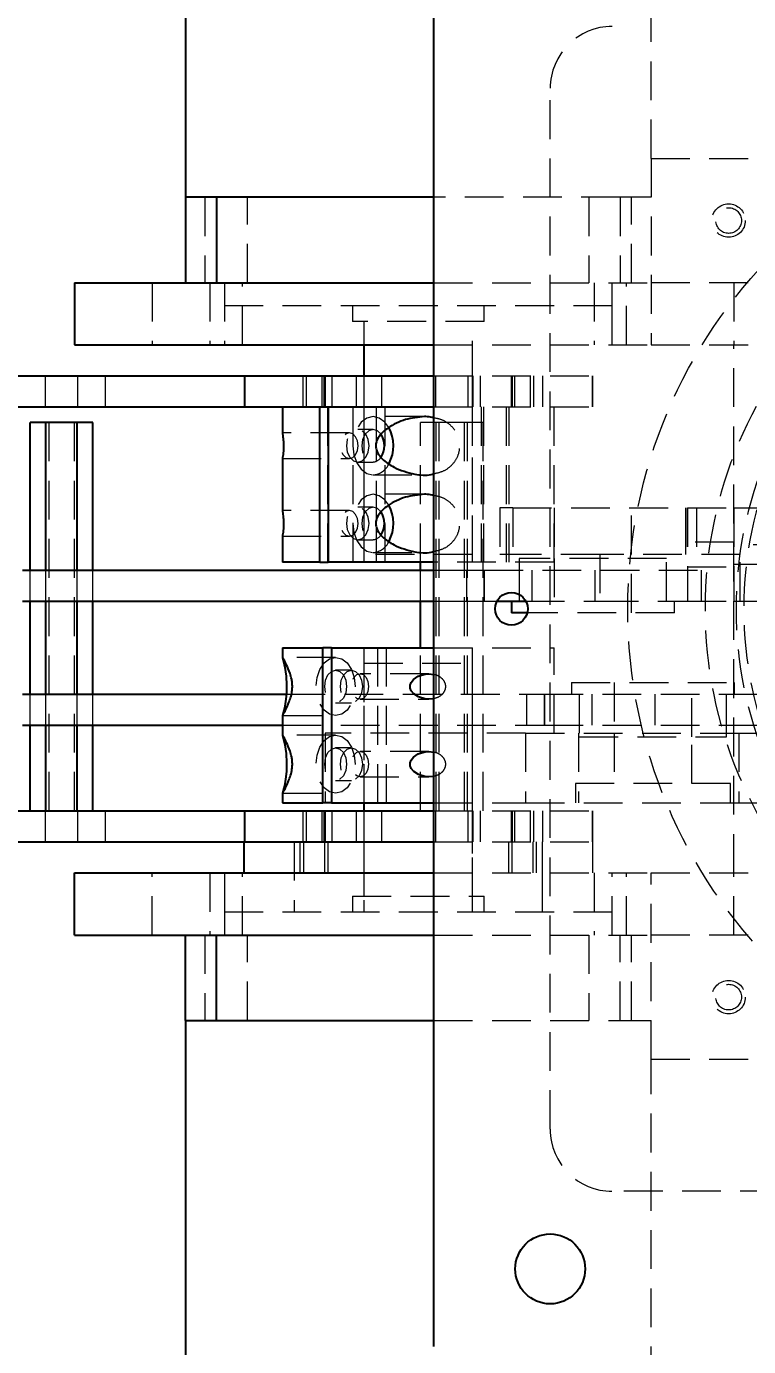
# Model space of a CAD drawing. Header units: millimetres. Extents: x -449 to 2916, y -1257 to 1632.
# Drawn here: x 1639.5 to 1732.6, y 1295.1 to 1465.1 of the extents above; entities that cross this region are included whole.
import ezdxf

# ---------------------------------------------------------------- set-up
doc = ezdxf.new("R2010")
doc.units = ezdxf.units.MM
doc.header["$PDSIZE"] = -1
doc.linetypes.add('HIDDEN', pattern=[0.075, 0.05, -0.025])
doc.layers.add('细线层', color=252, linetype='Continuous', lineweight=13)
doc.styles.add('wf', font='')
doc.styles.get('wf').set_extended_font_data('Microsoft YaHei')
doc.dimstyles.new('wf8', dxfattribs={"dimscale": 8, "dimtxt": 4, "dimasz": 3.2, "dimexe": 2, "dimexo": 1, "dimgap": 0.8, "dimtad": 1, "dimdec": 1, "dimdsep": 46, "dimtxsty": 'wf', "dimcen": 0, "dimclrd": 6, "dimclre": 6, "dimadec": 0, "dimazin": 0, "dimtm": 1e-09, "dimtfac": 0.7, "dimtdec": 1, "dimtmove": 0, "dimatfit": 3, "dimfxl": 0, "dimtolj": 1, "dimlwd": 13, "dimlwe": 13, "dimarcsym": 0})

# ---------------------------------------------------------------- blocks, each defined once
blk = doc.blocks.new('*D341')
at = {"color": 6, "lineweight": 13}
for p, q in [((1692.03, 1287.06), (1692.03, 1196.62)), ((1872.03, 1287.06), (1872.03, 1196.62)), ((1717.63, 1212.62), (1846.43, 1212.62))]:
    blk.add_line(p, q, dxfattribs=at)
at = {"color": 6}
for points in [[(1717.63, 1216.89), (1717.63, 1208.35), (1692.03, 1212.62)], [(1846.43, 1208.35), (1846.43, 1216.89), (1872.03, 1212.62)]]:
    blk.add_solid(points, dxfattribs=at)
at = {"layer": 'Defpoints', "color": 0}
for p in [(1692.03, 1295.06), (1872.03, 1295.06), (1872.03, 1212.62)]:
    blk.add_point(p, dxfattribs=at)
at = {"color": 0, "insert": (1782.03, 1235.64), "char_height": 32, "attachment_point": 5, "style": 'wf'}
blk.add_mtext('\\A1;180', dxfattribs=at)

msp = doc.modelspace()

# ---------------------------------------------------------------- linework, layer by layer
for p, q in [((1660.029, 1499.061), (1660.029, 1443.061)), ((1692.029, 1295.061), (1692.029, 1485.061)), ((1660.029, 1443.061), (1660.029, 1432.061)), ((1664.029, 1443.061), (1660.029, 1443.061)), ((1664.029, 1443.061), (1664.029, 1432.061)), ((1690.029, 1443.061), (1664.029, 1443.061)), ((1692.029, 1443.061), (1690.029, 1443.061)), ((1645.709, 1432.061), (1645.709, 1424.061)), ((1645.709, 1432.061), (1692.029, 1432.061)), ((1645.709, 1424.061), (1692.029, 1424.061)), ((1683.029, 1424.061), (1683.029, 1420.061)), ((1565.407, 1420.061), (1667.614, 1420.061)), ((1667.614, 1420.061), (1667.614, 1416.061)), ((1667.614, 1420.061), (1692.029, 1420.061)), ((1546.618, 1416.061), (1667.614, 1416.061)), ((1667.614, 1416.061), (1692.029, 1416.061)), ((1672.529, 1416.061), (1672.529, 1412.681)), ((1677.329, 1396.061), (1677.329, 1416.061)), ((1678.406, 1416.061), (1678.406, 1396.061)), ((1640.002, 1395.061), (1640.002, 1414.061)), ((1642.023, 1414.061), (1640.002, 1414.061)), ((1642.023, 1395.061), (1642.023, 1414.061)), ((1646.064, 1414.061), (1642.023, 1414.061)), ((1646.064, 1395.061), (1646.064, 1414.061)), ((1648.085, 1414.061), (1646.064, 1414.061)), ((1648.085, 1395.061), (1648.085, 1414.061)), ((1672.529, 1409.425), (1672.529, 1402.681)), ((1672.529, 1399.425), (1672.529, 1396.061)), ((1677.329, 1396.061), (1672.529, 1396.061)), ((1677.329, 1396.061), (1678.406, 1396.061)), ((1692.029, 1396.061), (1678.406, 1396.061)), ((1690.294, 1395.061), (1690.294, 1396.061)), ((1639.024, 1395.061), (1692.029, 1395.061)), ((1639.024, 1391.061), (1692.029, 1391.061)), ((1640.002, 1379.061), (1640.002, 1391.061)), ((1642.023, 1379.061), (1642.023, 1391.061)), ((1646.064, 1379.061), (1646.064, 1391.061)), ((1648.085, 1379.061), (1648.085, 1391.061)), ((1690.294, 1385.061), (1690.294, 1391.061)), ((1700.182, 1391.061), (1703.875, 1391.061)), ((1702.029, 1391.061), (1702.029, 1389.561)), ((1704.068, 1389.561), (1702.029, 1389.561)), ((1672.529, 1385.061), (1672.529, 1383.742)), ((1672.529, 1385.061), (1677.724, 1385.061)), ((1677.724, 1365.061), (1677.724, 1385.061)), ((1678.835, 1385.061), (1677.724, 1385.061)), ((1678.835, 1385.061), (1678.835, 1365.061)), ((1678.835, 1385.061), (1692.029, 1385.061)), ((1691.398, 1381.711), (1692.029, 1381.62)), ((1639.024, 1379.061), (1673.016, 1379.061)), ((1672.529, 1376.32), (1672.529, 1373.742)), ((1639.024, 1375.061), (1672.529, 1375.061)), ((1640.002, 1364.061), (1640.002, 1375.061)), ((1642.023, 1364.061), (1642.023, 1375.061)), ((1646.064, 1364.061), (1646.064, 1375.061)), ((1648.085, 1364.061), (1648.085, 1375.061)), ((1691.398, 1371.711), (1692.029, 1371.62)), ((1672.529, 1366.32), (1672.529, 1365.061)), ((1458.468, 1364.061), (1667.614, 1364.061)), ((1667.614, 1364.061), (1667.614, 1360.061)), ((1667.614, 1364.061), (1692.029, 1364.061)), ((1672.529, 1365.061), (1677.724, 1365.061)), ((1678.835, 1365.061), (1677.724, 1365.061)), ((1678.835, 1365.061), (1692.029, 1365.061)), ((1683.029, 1365.061), (1683.029, 1364.061)), ((1458.468, 1360.061), (1667.614, 1360.061)), ((1667.529, 1360.061), (1667.529, 1356.061)), ((1667.614, 1360.061), (1692.029, 1360.061)), ((1645.709, 1348.061), (1645.709, 1356.061)), ((1645.709, 1356.061), (1692.029, 1356.061)), ((1645.709, 1348.061), (1692.029, 1348.061)), ((1660.029, 1337.061), (1660.029, 1348.061)), ((1664.029, 1337.061), (1664.029, 1348.061)), ((1660.029, 1337.061), (1660.029, 1281.061)), ((1660.029, 1337.061), (1664.029, 1337.061)), ((1664.029, 1337.061), (1690.029, 1337.061)), ((1690.029, 1337.061), (1692.029, 1337.061))]:
    msp.add_line(p, q)
at = {"flags": 128}
for points in [[(1672.554, 1383.742), (1672.537, 1383.754), (1672.657, 1383.298), (1672.827, 1382.528), (1672.988, 1381.412), (1673.054, 1380.24), (1673.023, 1379.123), (1672.915, 1378.12), (1672.766, 1377.288), (1672.62, 1376.678), (1672.529, 1376.321), (1672.532, 1376.311), (1672.532, 1376.311)], [(1692.029, 1378.486), (1691.987, 1378.47), (1691.003, 1378.436), (1690.043, 1378.712), (1689.44, 1379.11), (1689.124, 1379.496), (1688.986, 1379.858), (1688.983, 1380.248), (1689.098, 1380.579), (1689.406, 1380.98), (1690.028, 1381.403), (1691.021, 1381.688), (1691.398, 1381.711), (1691.398, 1381.711)], [(1672.554, 1373.742), (1672.537, 1373.754), (1672.657, 1373.298), (1672.827, 1372.528), (1672.988, 1371.412), (1673.054, 1370.24), (1673.023, 1369.123), (1672.915, 1368.12), (1672.766, 1367.288), (1672.62, 1366.678), (1672.529, 1366.321), (1672.532, 1366.311), (1672.532, 1366.311)], [(1692.029, 1368.486), (1691.987, 1368.47), (1691.003, 1368.436), (1690.043, 1368.712), (1689.44, 1369.11), (1689.124, 1369.496), (1688.986, 1369.858), (1688.983, 1370.248), (1689.098, 1370.579), (1689.406, 1370.98), (1690.028, 1371.403), (1691.021, 1371.688), (1691.398, 1371.711), (1691.398, 1371.711)]]:
    msp.add_lwpolyline(points, dxfattribs=at)
for centre, radius in [((1702.029, 1390.061), 2.1), ((1707.029, 1305.061), 4.5)]:
    msp.add_circle(centre, radius)
for centre, radius, start, end in [((1681.893, 1411.06), 4.932, 332.16377, 28.60515), ((1682.905, 1411.061), 2.759, 327.52156, 32.46777), ((1682.905, 1401.061), 2.759, 327.52159, 32.46775), ((1681.893, 1401.06), 4.932, 332.16377, 28.60515)]:
    msp.add_arc(centre, radius, start, end)
for points, knots in [([(1690.833, 1414.811), (1690.009, 1414.729), (1688.341, 1414.563), (1686.5, 1413.676), (1685.318, 1412.732), (1684.764, 1412.02), (1684.534, 1411.295), (1684.56, 1410.695), (1684.821, 1410.02), (1685.547, 1409.126), (1687.129, 1408.07), (1689.306, 1407.388), (1691.137, 1407.183), (1691.92, 1407.429), (1692.029, 1407.463)], [0, 0, 0, 0, 0.1448212, 0.2929718, 0.3542281, 0.4159487, 0.4510601, 0.486365, 0.5190574, 0.5777065, 0.6893054, 0.854487, 0.9798579, 1, 1, 1, 1]), ([(1692.029, 1414.63), (1691.755, 1414.704), (1691.363, 1414.811), (1690.956, 1414.811), (1690.833, 1414.811)], [0, 0, 0, 0, 0.6993794, 1, 1, 1, 1]), ([(1672.533, 1412.681), (1672.531, 1412.684), (1672.523, 1412.704), (1672.557, 1412.474), (1672.608, 1412.088), (1672.647, 1411.67), (1672.667, 1411.268), (1672.667, 1410.883), (1672.649, 1410.486), (1672.611, 1410.059), (1672.556, 1409.642), (1672.528, 1409.447), (1672.53, 1409.428), (1672.53, 1409.425)], [0, 0, 0, 0, 0.0263945, 0.1947538, 0.3164731, 0.4005221, 0.4658507, 0.5315238, 0.590507, 0.675739, 0.80252, 0.9765938, 1, 1, 1, 1]), ([(1690.833, 1404.811), (1690.009, 1404.729), (1688.341, 1404.563), (1686.5, 1403.676), (1685.318, 1402.732), (1684.764, 1402.02), (1684.534, 1401.295), (1684.56, 1400.695), (1684.821, 1400.02), (1685.547, 1399.126), (1687.129, 1398.07), (1689.306, 1397.388), (1691.137, 1397.183), (1691.92, 1397.429), (1692.029, 1397.463)], [0, 0, 0, 0, 0.1448212, 0.2929718, 0.3542281, 0.4159486, 0.4510601, 0.486365, 0.5190573, 0.5777065, 0.6893054, 0.854487, 0.9798578, 1, 1, 1, 1]), ([(1692.029, 1404.63), (1691.755, 1404.704), (1691.363, 1404.811), (1690.956, 1404.811), (1690.833, 1404.811)], [0, 0, 0, 0, 0.6993794, 1, 1, 1, 1]), ([(1672.533, 1402.681), (1672.531, 1402.684), (1672.523, 1402.704), (1672.557, 1402.474), (1672.608, 1402.088), (1672.647, 1401.671), (1672.667, 1401.268), (1672.667, 1400.883), (1672.649, 1400.486), (1672.611, 1400.059), (1672.556, 1399.642), (1672.528, 1399.447), (1672.53, 1399.428), (1672.53, 1399.425)], [0, 0, 0, 0, 0.0263945, 0.1947538, 0.3164732, 0.4005221, 0.4658508, 0.531524, 0.5905071, 0.675739, 0.80252, 0.9765938, 1, 1, 1, 1]), ([(1672.532, 1376.311), (1672.582, 1376.393), (1672.682, 1376.559), (1673.132, 1377.446), (1673.508, 1378.39), (1673.713, 1379.102), (1673.804, 1379.827), (1673.793, 1380.427), (1673.692, 1381.102), (1673.425, 1381.999), (1672.958, 1383.024), (1672.586, 1383.761), (1672.569, 1383.74), (1672.564, 1383.733)], [0, 0, 0, 0, 0.1561896, 0.3159703, 0.3820354, 0.4486007, 0.4864685, 0.5245447, 0.5598033, 0.6230567, 0.7434163, 0.9215645, 1, 1, 1, 1]), ([(1672.532, 1366.311), (1672.582, 1366.393), (1672.682, 1366.559), (1673.132, 1367.446), (1673.508, 1368.39), (1673.713, 1369.102), (1673.804, 1369.827), (1673.793, 1370.427), (1673.692, 1371.102), (1673.425, 1371.999), (1672.958, 1373.024), (1672.586, 1373.761), (1672.569, 1373.74), (1672.564, 1373.733)], [0, 0, 0, 0, 0.1561896, 0.3159703, 0.3820354, 0.4486008, 0.4864685, 0.5245448, 0.5598034, 0.6230568, 0.7434163, 0.9215645, 1, 1, 1, 1])]:
    msp.add_open_spline(points, degree=3, knots=knots)
at = {"layer": '细线层', "color": 252, "linetype": 'HIDDEN', "lineweight": 0, "ltscale": 100}
for p, q in [((1720.029, 1448.061), (1720.029, 1490.061)), ((1707.029, 1323.061), (1707.029, 1457.061)), ((1720.029, 1448.061), (1830.029, 1448.061)), ((1720.029, 1448.061), (1720.029, 1424.061)), ((1662.53, 1443.061), (1662.53, 1432.061)), ((1668.03, 1432.061), (1668.03, 1443.061)), ((1716.029, 1443.061), (1692.029, 1443.061)), ((1712.028, 1443.061), (1712.028, 1432.061)), ((1716.029, 1443.061), (1716.029, 1432.061)), ((1720.029, 1443.061), (1716.029, 1443.061)), ((1717.528, 1432.061), (1717.528, 1443.061)), ((1655.709, 1432.061), (1655.709, 1424.061)), ((1663.179, 1432.061), (1663.179, 1424.061)), ((1665.029, 1432.061), (1665.029, 1429.061)), ((1665.029, 1432.061), (1665.029, 1424.061)), ((1667.379, 1424.061), (1667.379, 1432.061)), ((1692.029, 1432.061), (1720.029, 1432.061)), ((1712.679, 1432.061), (1712.679, 1424.061)), ((1715.029, 1429.061), (1715.029, 1432.061)), ((1715.029, 1424.061), (1715.029, 1432.061)), ((1716.879, 1424.061), (1716.879, 1432.061)), ((1830.029, 1432.061), (1720.029, 1432.061)), ((1730.709, 1432.061), (1730.709, 1424.061)), ((1715.029, 1429.061), (1665.029, 1429.061)), ((1681.529, 1429.061), (1681.529, 1427.061)), ((1698.529, 1427.061), (1698.529, 1429.061)), ((1698.529, 1427.061), (1681.529, 1427.061)), ((1683.029, 1427.061), (1683.029, 1424.061)), ((1697.029, 1397.061), (1697.029, 1427.061)), ((1692.029, 1424.061), (1720.029, 1424.061)), ((1720.029, 1424.061), (1830.029, 1424.061)), ((1730.709, 1356.061), (1730.709, 1424.061)), ((1641.944, 1420.061), (1641.944, 1416.061)), ((1646.144, 1416.061), (1646.144, 1420.061)), ((1649.704, 1416.061), (1649.704, 1420.061)), ((1675.128, 1420.061), (1675.128, 1416.061)), ((1675.563, 1420.061), (1675.563, 1416.061)), ((1677.628, 1416.061), (1677.628, 1420.061)), ((1677.87, 1420.061), (1677.87, 1416.061)), ((1678.063, 1416.061), (1678.063, 1420.061)), ((1678.918, 1416.061), (1678.918, 1420.061)), ((1682.07, 1416.061), (1682.07, 1420.061)), ((1683.029, 1420.061), (1683.029, 1397.061)), ((1683.029, 1420.061), (1683.029, 1416.061)), ((1685.311, 1416.061), (1685.311, 1420.061)), ((1692.029, 1420.061), (1712.529, 1420.061)), ((1692.235, 1420.061), (1692.235, 1416.061)), ((1696.435, 1416.061), (1696.435, 1420.061)), ((1697.029, 1416.061), (1697.029, 1420.061)), ((1697.049, 1420.061), (1697.049, 1416.061)), ((1697.987, 1420.061), (1697.987, 1416.061)), ((1701.995, 1420.061), (1701.995, 1416.061)), ((1702.187, 1416.061), (1702.187, 1420.061)), ((1702.429, 1420.061), (1702.429, 1416.061)), ((1704.495, 1416.061), (1704.495, 1420.061)), ((1704.929, 1416.061), (1704.929, 1420.061)), ((1706.046, 1420.061), (1706.046, 1416.061)), ((1712.427, 1420.061), (1712.427, 1416.061)), ((1712.529, 1416.061), (1712.529, 1420.061)), ((1678.32, 1416.061), (1678.32, 1396.061)), ((1681.62, 1396.061), (1681.62, 1416.061)), ((1683.029, 1416.061), (1683.029, 1396.061)), ((1690.833, 1414.811), (1684.196, 1414.811)), ((1684.649, 1411.557), (1684.649, 1416.061)), ((1685.727, 1416.061), (1685.727, 1396.061)), ((1692.029, 1416.061), (1712.529, 1416.061)), ((1697.029, 1396.061), (1697.029, 1416.061)), ((1698.117, 1416.061), (1698.117, 1396.061)), ((1698.437, 1416.061), (1698.437, 1396.061)), ((1701.417, 1396.061), (1701.417, 1416.061)), ((1701.737, 1396.061), (1701.737, 1416.061)), ((1707.529, 1396.061), (1707.529, 1416.061)), ((1642.394, 1414.061), (1642.394, 1364.061)), ((1645.694, 1364.061), (1645.694, 1414.061)), ((1681.143, 1412.711), (1672.538, 1412.711)), ((1684.196, 1413.161), (1682.221, 1413.161)), ((1690.294, 1396.061), (1690.294, 1414.061)), ((1692.315, 1414.061), (1690.294, 1414.061)), ((1692.315, 1364.061), (1692.315, 1414.061)), ((1696.356, 1414.061), (1692.315, 1414.061)), ((1692.685, 1414.061), (1692.685, 1364.061)), ((1695.985, 1364.061), (1695.985, 1414.061)), ((1696.356, 1364.061), (1696.356, 1414.061)), ((1698.377, 1414.061), (1696.356, 1414.061)), ((1698.377, 1364.061), (1698.377, 1414.061)), ((1672.53, 1409.411), (1681.143, 1409.411)), ((1684.649, 1401.557), (1684.649, 1410.54)), ((1682.221, 1408.961), (1684.196, 1408.961)), ((1684.196, 1407.311), (1690.804, 1407.311)), ((1690.833, 1404.811), (1684.196, 1404.811)), ((1681.143, 1402.711), (1672.538, 1402.711)), ((1684.196, 1403.161), (1682.221, 1403.161)), ((1702.214, 1403.061), (1700.529, 1403.061)), ((1700.529, 1403.061), (1700.529, 1397.061)), ((1702.214, 1403.061), (1702.214, 1397.061)), ((1702.214, 1403.061), (1724.709, 1403.061)), ((1707.529, 1403.061), (1707.529, 1397.061)), ((1717.529, 1397.061), (1717.529, 1403.061)), ((1724.465, 1403.061), (1724.465, 1397.061)), ((1724.494, 1403.061), (1724.494, 1397.061)), ((1724.529, 1397.061), (1724.529, 1403.061)), ((1724.709, 1403.061), (1730.709, 1403.061)), ((1724.709, 1403.061), (1724.709, 1391.061)), ((1725.869, 1403.061), (1725.869, 1397.061)), ((1730.709, 1403.061), (1730.709, 1391.061)), ((1730.709, 1403.061), (1740.709, 1403.061)), ((1672.53, 1399.411), (1681.143, 1399.411)), ((1684.649, 1396.061), (1684.649, 1400.54)), ((1682.221, 1398.961), (1684.196, 1398.961)), ((1730.709, 1398.661), (1724.709, 1398.661)), ((1738.209, 1398.311), (1730.709, 1398.311)), ((1697.029, 1397.061), (1683.029, 1397.061)), ((1684.196, 1397.311), (1690.804, 1397.311)), ((1707.529, 1396.061), (1692.029, 1396.061)), ((1702.214, 1397.061), (1700.529, 1397.061)), ((1713.421, 1397.061), (1702.214, 1397.061)), ((1722.029, 1396.561), (1703.029, 1396.561)), ((1703.029, 1396.561), (1703.029, 1391.061)), ((1707.529, 1396.561), (1707.529, 1389.561)), ((1713.421, 1397.061), (1713.421, 1391.061)), ((1731.509, 1397.061), (1713.421, 1397.061)), ((1717.529, 1389.561), (1717.529, 1396.561)), ((1722.029, 1391.061), (1722.029, 1396.561)), ((1730.709, 1395.811), (1738.209, 1395.811)), ((1731.509, 1391.061), (1731.509, 1397.061)), ((1640.002, 1391.061), (1640.002, 1395.061)), ((1642.023, 1391.061), (1642.023, 1395.061)), ((1646.064, 1391.061), (1646.064, 1395.061)), ((1648.085, 1391.061), (1648.085, 1395.061)), ((1690.294, 1391.061), (1690.294, 1395.061)), ((1692.029, 1395.061), (1696.255, 1395.061)), ((1696.255, 1395.061), (1696.255, 1391.061)), ((1696.255, 1395.061), (1698.529, 1395.061)), ((1698.529, 1395.061), (1726.529, 1395.061)), ((1698.529, 1395.061), (1698.529, 1391.061)), ((1698.535, 1395.061), (1698.535, 1391.061)), ((1698.538, 1391.061), (1698.538, 1395.061)), ((1703.029, 1395.061), (1703.029, 1391.061)), ((1704.647, 1395.061), (1704.647, 1391.061)), ((1712.779, 1395.061), (1712.779, 1391.061)), ((1722.029, 1391.061), (1722.029, 1395.061)), ((1724.709, 1395.461), (1730.709, 1395.461)), ((1726.529, 1391.061), (1726.529, 1395.061)), ((1692.029, 1391.061), (1696.255, 1391.061)), ((1696.255, 1391.061), (1698.529, 1391.061)), ((1698.529, 1391.061), (1700.182, 1391.061)), ((1703.875, 1391.061), (1713.421, 1391.061)), ((1713.421, 1391.061), (1724.709, 1391.061)), ((1723.029, 1389.561), (1723.029, 1391.061)), ((1724.709, 1391.061), (1730.709, 1391.061)), ((1730.709, 1391.061), (1740.709, 1391.061)), ((1723.029, 1389.561), (1704.068, 1389.561)), ((1679.373, 1383.811), (1672.562, 1383.811)), ((1683.029, 1385.061), (1683.029, 1365.061)), ((1684.797, 1365.061), (1684.797, 1385.061)), ((1685.907, 1385.061), (1685.907, 1365.061)), ((1690.294, 1364.061), (1690.294, 1385.061)), ((1692.029, 1385.061), (1707.529, 1385.061)), ((1697.029, 1365.061), (1697.029, 1385.061)), ((1707.529, 1374.061), (1707.529, 1385.061)), ((1681.409, 1382.161), (1679.373, 1382.161)), ((1683.029, 1383.061), (1697.029, 1383.061)), ((1683.029, 1383.061), (1683.029, 1365.061)), ((1697.029, 1353.061), (1697.029, 1383.061)), ((1691.398, 1381.711), (1682.52, 1381.711)), ((1709.769, 1380.561), (1730.769, 1380.561)), ((1709.769, 1380.561), (1709.769, 1379.061)), ((1715.269, 1380.561), (1715.269, 1373.561)), ((1725.269, 1373.561), (1725.269, 1380.561)), ((1730.769, 1379.061), (1730.769, 1380.561)), ((1640.002, 1375.061), (1640.002, 1379.061)), ((1642.023, 1375.061), (1642.023, 1379.061)), ((1646.064, 1375.061), (1646.064, 1379.061)), ((1648.085, 1375.061), (1648.085, 1379.061)), ((1673.016, 1379.061), (1703.994, 1379.061)), ((1703.994, 1379.061), (1703.994, 1375.061)), ((1703.994, 1379.061), (1706.269, 1379.061)), ((1706.269, 1379.061), (1734.269, 1379.061)), ((1706.269, 1379.061), (1706.269, 1375.061)), ((1706.274, 1379.061), (1706.274, 1375.061)), ((1706.278, 1375.061), (1706.278, 1379.061)), ((1710.769, 1379.061), (1710.769, 1375.061)), ((1710.769, 1379.061), (1710.769, 1373.561)), ((1712.386, 1379.061), (1712.386, 1375.061)), ((1720.519, 1379.061), (1720.519, 1375.061)), ((1729.769, 1375.061), (1729.769, 1379.061)), ((1729.769, 1373.561), (1729.769, 1379.061)), ((1679.373, 1377.961), (1681.409, 1377.961)), ((1682.52, 1378.411), (1691.39, 1378.411)), ((1672.532, 1376.311), (1679.373, 1376.311)), ((1672.529, 1375.061), (1703.994, 1375.061)), ((1679.373, 1373.811), (1672.562, 1373.811)), ((1678.023, 1374.061), (1678.023, 1365.061)), ((1703.864, 1374.061), (1678.023, 1374.061)), ((1703.864, 1374.061), (1703.864, 1365.061)), ((1703.864, 1374.061), (1731.337, 1374.061)), ((1703.994, 1375.061), (1706.269, 1375.061)), ((1706.269, 1375.061), (1734.269, 1375.061)), ((1710.664, 1374.061), (1710.664, 1365.061)), ((1715.269, 1374.061), (1715.269, 1367.561)), ((1725.269, 1367.561), (1725.269, 1374.061)), ((1731.337, 1374.061), (1731.337, 1365.061)), ((1731.337, 1374.061), (1734.269, 1374.061)), ((1681.409, 1372.161), (1679.373, 1372.161)), ((1710.769, 1373.561), (1729.769, 1373.561)), ((1691.398, 1371.711), (1682.52, 1371.711)), ((1679.373, 1367.961), (1681.409, 1367.961)), ((1682.52, 1368.411), (1691.39, 1368.411)), ((1713.549, 1367.561), (1710.269, 1367.561)), ((1710.269, 1367.561), (1710.269, 1365.061)), ((1730.269, 1367.561), (1713.549, 1367.561)), ((1730.269, 1365.061), (1730.269, 1367.561)), ((1672.532, 1366.311), (1679.373, 1366.311)), ((1641.944, 1364.061), (1641.944, 1360.061)), ((1646.144, 1360.061), (1646.144, 1364.061)), ((1649.704, 1360.061), (1649.704, 1364.061)), ((1675.128, 1364.061), (1675.128, 1360.061)), ((1675.563, 1364.061), (1675.563, 1360.061)), ((1677.628, 1360.061), (1677.628, 1364.061)), ((1677.87, 1364.061), (1677.87, 1360.061)), ((1678.063, 1360.061), (1678.063, 1364.061)), ((1678.918, 1360.061), (1678.918, 1364.061)), ((1682.07, 1360.061), (1682.07, 1364.061)), ((1683.029, 1364.061), (1683.029, 1353.061)), ((1683.029, 1364.061), (1683.029, 1360.061)), ((1685.311, 1360.061), (1685.311, 1364.061)), ((1692.029, 1365.061), (1703.864, 1365.061)), ((1692.029, 1364.061), (1712.529, 1364.061)), ((1692.235, 1364.061), (1692.235, 1360.061)), ((1696.435, 1360.061), (1696.435, 1364.061)), ((1697.029, 1360.061), (1697.029, 1364.061)), ((1697.049, 1364.061), (1697.049, 1360.061)), ((1697.987, 1364.061), (1697.987, 1360.061)), ((1701.995, 1364.061), (1701.995, 1360.061)), ((1702.187, 1360.061), (1702.187, 1364.061)), ((1702.429, 1364.061), (1702.429, 1360.061)), ((1703.864, 1365.061), (1731.337, 1365.061)), ((1704.495, 1360.061), (1704.495, 1364.061)), ((1704.929, 1360.061), (1704.929, 1364.061)), ((1706.046, 1364.061), (1706.046, 1360.061)), ((1712.427, 1364.061), (1712.427, 1360.061)), ((1712.529, 1360.061), (1712.529, 1364.061)), ((1731.337, 1365.061), (1734.269, 1365.061)), ((1674.029, 1360.061), (1674.029, 1356.061)), ((1674.029, 1360.061), (1674.029, 1351.061)), ((1674.778, 1360.061), (1674.778, 1356.061)), ((1675.213, 1360.061), (1675.213, 1356.061)), ((1677.978, 1356.061), (1677.978, 1360.061)), ((1678.413, 1356.061), (1678.413, 1360.061)), ((1683.029, 1360.061), (1683.029, 1351.061)), ((1692.029, 1360.061), (1712.529, 1360.061)), ((1697.029, 1351.061), (1697.029, 1360.061)), ((1701.645, 1360.061), (1701.645, 1356.061)), ((1702.079, 1360.061), (1702.079, 1356.061)), ((1704.845, 1356.061), (1704.845, 1360.061)), ((1705.279, 1356.061), (1705.279, 1360.061)), ((1706.029, 1356.061), (1706.029, 1360.061)), ((1706.029, 1351.061), (1706.029, 1360.061)), ((1712.529, 1356.061), (1712.529, 1360.061)), ((1655.709, 1348.061), (1655.709, 1356.061)), ((1663.179, 1356.061), (1663.179, 1348.061)), ((1665.029, 1356.061), (1665.029, 1348.061)), ((1667.379, 1348.061), (1667.379, 1356.061)), ((1692.029, 1356.061), (1720.029, 1356.061)), ((1712.679, 1356.061), (1712.679, 1348.061)), ((1715.029, 1348.061), (1715.029, 1356.061)), ((1716.879, 1348.061), (1716.879, 1356.061)), ((1720.029, 1332.061), (1720.029, 1356.061)), ((1720.029, 1356.061), (1830.029, 1356.061)), ((1730.709, 1348.061), (1730.709, 1356.061)), ((1681.529, 1353.061), (1698.529, 1353.061)), ((1681.529, 1353.061), (1681.529, 1351.061)), ((1698.529, 1351.061), (1698.529, 1353.061)), ((1665.029, 1351.061), (1715.029, 1351.061)), ((1665.029, 1351.061), (1665.029, 1348.061)), ((1715.029, 1348.061), (1715.029, 1351.061)), ((1662.53, 1348.061), (1662.53, 1337.061)), ((1668.03, 1337.061), (1668.03, 1348.061)), ((1692.029, 1348.061), (1720.029, 1348.061)), ((1712.028, 1348.061), (1712.028, 1337.061)), ((1716.029, 1337.061), (1716.029, 1348.061)), ((1717.528, 1337.061), (1717.528, 1348.061)), ((1830.029, 1348.061), (1720.029, 1348.061)), ((1692.029, 1337.061), (1716.029, 1337.061)), ((1716.029, 1337.061), (1720.029, 1337.061)), ((1720.029, 1332.061), (1830.029, 1332.061)), ((1720.029, 1290.061), (1720.029, 1332.061)), ((1849.029, 1315.061), (1715.029, 1315.061))]:
    msp.add_line(p, q, dxfattribs=at)
at = {"layer": '细线层', "color": 252, "linetype": 'HIDDEN', "lineweight": 0, "ltscale": 100, "flags": 128}
for points in [[(1686.223, 1413.422), (1685.73, 1414.095), (1685.003, 1414.627), (1684.196, 1414.811), (1683.39, 1414.627), (1682.663, 1414.095), (1682.086, 1413.265), (1681.716, 1412.22), (1681.588, 1411.061), (1681.716, 1409.902), (1682.086, 1408.857), (1682.663, 1408.027), (1683.39, 1407.495), (1684.196, 1407.311), (1684.196, 1407.311)], [(1681.143, 1409.411), (1681.582, 1409.537), (1681.955, 1409.894), (1682.203, 1410.43), (1682.291, 1411.061), (1682.203, 1411.692), (1681.955, 1412.228), (1681.582, 1412.585), (1681.143, 1412.711), (1680.704, 1412.585), (1680.332, 1412.228), (1680.083, 1411.692), (1679.995, 1411.061), (1680.083, 1410.43), (1680.332, 1409.894), (1680.704, 1409.537), (1681.143, 1409.411)], [(1682.221, 1408.961), (1682.78, 1409.121), (1683.254, 1409.576), (1683.57, 1410.257), (1683.681, 1411.061), (1683.57, 1411.865), (1683.254, 1412.546), (1682.78, 1413.001), (1682.221, 1413.161), (1681.662, 1413.001), (1681.188, 1412.546), (1680.871, 1411.865), (1680.76, 1411.061), (1680.871, 1410.257), (1681.188, 1409.576), (1681.662, 1409.121), (1682.221, 1408.961)], [(1685.232, 1412.542), (1685.229, 1412.546), (1684.755, 1413.001), (1684.196, 1413.161), (1683.637, 1413.001), (1683.164, 1412.546), (1682.847, 1411.865), (1682.736, 1411.061), (1682.847, 1410.257), (1683.164, 1409.576), (1683.637, 1409.121), (1684.196, 1408.961), (1684.196, 1408.961)], [(1686.223, 1403.422), (1685.73, 1404.095), (1685.003, 1404.627), (1684.196, 1404.811), (1683.39, 1404.627), (1682.663, 1404.095), (1682.086, 1403.265), (1681.716, 1402.22), (1681.588, 1401.061), (1681.716, 1399.902), (1682.086, 1398.857), (1682.663, 1398.027), (1683.39, 1397.495), (1684.196, 1397.311), (1684.196, 1397.311)], [(1681.143, 1399.411), (1681.582, 1399.537), (1681.955, 1399.894), (1682.203, 1400.43), (1682.291, 1401.061), (1682.203, 1401.692), (1681.955, 1402.228), (1681.582, 1402.585), (1681.143, 1402.711), (1680.704, 1402.585), (1680.332, 1402.228), (1680.083, 1401.692), (1679.995, 1401.061), (1680.083, 1400.43), (1680.332, 1399.894), (1680.704, 1399.537), (1681.143, 1399.411)], [(1682.221, 1398.961), (1682.78, 1399.121), (1683.254, 1399.576), (1683.57, 1400.257), (1683.681, 1401.061), (1683.57, 1401.865), (1683.254, 1402.546), (1682.78, 1403.001), (1682.221, 1403.161), (1681.662, 1403.001), (1681.188, 1402.546), (1680.871, 1401.865), (1680.76, 1401.061), (1680.871, 1400.257), (1681.188, 1399.576), (1681.662, 1399.121), (1682.221, 1398.961)], [(1685.232, 1402.542), (1685.229, 1402.546), (1684.755, 1403.001), (1684.196, 1403.161), (1683.637, 1403.001), (1683.164, 1402.546), (1682.847, 1401.865), (1682.736, 1401.061), (1682.847, 1400.257), (1683.164, 1399.576), (1683.637, 1399.121), (1684.196, 1398.961), (1684.196, 1398.961)], [(1679.373, 1383.811), (1680.152, 1383.627), (1680.854, 1383.095), (1681.412, 1382.265), (1681.77, 1381.22), (1681.893, 1380.061), (1681.77, 1378.902), (1681.412, 1377.857), (1680.854, 1377.027), (1680.152, 1376.495), (1679.373, 1376.311), (1678.594, 1376.495), (1677.892, 1377.027), (1677.334, 1377.857), (1676.976, 1378.902), (1676.853, 1380.061), (1676.976, 1381.22), (1677.334, 1382.265), (1677.892, 1383.095), (1678.594, 1383.627), (1679.373, 1383.811)], [(1679.373, 1382.161), (1679.913, 1382.001), (1680.371, 1381.546), (1680.677, 1380.865), (1680.784, 1380.061), (1680.677, 1379.257), (1680.371, 1378.576), (1679.913, 1378.121), (1679.373, 1377.961), (1678.833, 1378.121), (1678.375, 1378.576), (1678.069, 1379.257), (1677.962, 1380.061), (1678.069, 1380.865), (1678.375, 1381.546), (1678.833, 1382.001), (1679.373, 1382.161)], [(1681.409, 1382.161), (1681.949, 1382.001), (1682.407, 1381.546), (1682.713, 1380.865), (1682.821, 1380.061), (1682.713, 1379.257), (1682.407, 1378.576), (1681.949, 1378.121), (1681.409, 1377.961), (1680.869, 1378.121), (1680.412, 1378.576), (1680.106, 1379.257), (1679.998, 1380.061), (1680.106, 1380.865), (1680.412, 1381.546), (1680.869, 1382.001), (1681.409, 1382.161)], [(1682.52, 1381.711), (1682.945, 1381.585), (1683.304, 1381.228), (1683.545, 1380.692), (1683.629, 1380.061), (1683.545, 1379.43), (1683.304, 1378.894), (1682.945, 1378.537), (1682.52, 1378.411), (1682.096, 1378.537), (1681.736, 1378.894), (1681.496, 1379.43), (1681.411, 1380.061), (1681.496, 1380.692), (1681.736, 1381.228), (1682.096, 1381.585), (1682.52, 1381.711)], [(1679.373, 1373.811), (1680.152, 1373.627), (1680.854, 1373.095), (1681.412, 1372.265), (1681.77, 1371.22), (1681.893, 1370.061), (1681.77, 1368.902), (1681.412, 1367.857), (1680.854, 1367.027), (1680.152, 1366.495), (1679.373, 1366.311), (1678.594, 1366.495), (1677.892, 1367.027), (1677.334, 1367.857), (1676.976, 1368.902), (1676.853, 1370.061), (1676.976, 1371.22), (1677.334, 1372.265), (1677.892, 1373.095), (1678.594, 1373.627), (1679.373, 1373.811)], [(1679.373, 1372.161), (1679.913, 1372.001), (1680.371, 1371.546), (1680.677, 1370.865), (1680.784, 1370.061), (1680.677, 1369.257), (1680.371, 1368.576), (1679.913, 1368.121), (1679.373, 1367.961), (1678.833, 1368.121), (1678.375, 1368.576), (1678.069, 1369.257), (1677.962, 1370.061), (1678.069, 1370.865), (1678.375, 1371.546), (1678.833, 1372.001), (1679.373, 1372.161)], [(1681.409, 1372.161), (1681.949, 1372.001), (1682.407, 1371.546), (1682.713, 1370.865), (1682.821, 1370.061), (1682.713, 1369.257), (1682.407, 1368.576), (1681.949, 1368.121), (1681.409, 1367.961), (1680.869, 1368.121), (1680.412, 1368.576), (1680.106, 1369.257), (1679.998, 1370.061), (1680.106, 1370.865), (1680.412, 1371.546), (1680.869, 1372.001), (1681.409, 1372.161)], [(1682.52, 1371.711), (1682.945, 1371.585), (1683.304, 1371.228), (1683.545, 1370.692), (1683.629, 1370.061), (1683.545, 1369.43), (1683.304, 1368.894), (1682.945, 1368.537), (1682.52, 1368.411), (1682.096, 1368.537), (1681.736, 1368.894), (1681.496, 1369.43), (1681.411, 1370.061), (1681.496, 1370.692), (1681.736, 1371.228), (1682.096, 1371.585), (1682.52, 1371.711)]]:
    msp.add_lwpolyline(points, dxfattribs=at)
at = {"layer": '细线层', "color": 252, "linetype": 'HIDDEN', "lineweight": 0, "ltscale": 100}
for centre, radius in [((1782.029, 1390.061), 65), ((1782.029, 1390.061), 55), ((1730.029, 1440.061), 2.15), ((1730.029, 1440.061), 1.65), ((1782.029, 1390.061), 51), ((1782.029, 1390.061), 50), ((1730.029, 1340.061), 2.15), ((1730.029, 1340.061), 1.65)]:
    msp.add_circle(centre, radius, dxfattribs=at)
for centre, radius, start, end in [((1715.029, 1457.061), 8, 90, 180), ((1684.084, 1410.325), 1.368, 274.70816, 327.00863), ((1684.01, 1409.763), 2.46, 274.34037, 335.84628), ((1684.084, 1400.325), 1.368, 274.70806, 327.00865), ((1684.01, 1399.763), 2.46, 274.34036, 335.8463), ((1715.029, 1323.061), 8, 180, 270)]:
    msp.add_arc(centre, radius, start, end, dxfattribs=at)
for points, knots in [([(1692.029, 1407.463), (1692.451, 1407.557), (1693.315, 1407.749), (1694.409, 1408.541), (1695.157, 1409.627), (1695.439, 1410.852), (1695.308, 1412.013), (1694.827, 1413.052), (1694.017, 1413.894), (1693.056, 1414.476), (1692.335, 1414.584), (1692.029, 1414.63)], [0, 0, 0, 0, 0.12006667, 0.24567431, 0.37188712, 0.48345628, 0.58763608, 0.69081991, 0.7977578, 0.91422246, 1, 1, 1, 1]), ([(1672.53, 1409.425), (1672.53, 1409.419), (1672.53, 1409.392), (1672.554, 1409.482), (1672.607, 1409.781), (1672.658, 1410.215), (1672.69, 1410.721), (1672.694, 1411.236), (1672.674, 1411.69), (1672.639, 1412.086), (1672.591, 1412.447), (1672.539, 1412.709), (1672.535, 1412.69), (1672.533, 1412.681)], [0, 0, 0, 0, 0.0369904, 0.165974, 0.2756318, 0.3639345, 0.4528031, 0.528435, 0.5979163, 0.6699162, 0.7511422, 0.8715142, 1, 1, 1, 1]), ([(1692.029, 1397.463), (1692.451, 1397.557), (1693.315, 1397.749), (1694.409, 1398.541), (1695.157, 1399.627), (1695.439, 1400.852), (1695.308, 1402.013), (1694.827, 1403.052), (1694.017, 1403.894), (1693.056, 1404.476), (1692.335, 1404.584), (1692.029, 1404.63)], [0, 0, 0, 0, 0.1200666, 0.2456744, 0.3718871, 0.4834562, 0.5876362, 0.69082, 0.7977579, 0.9142224, 1, 1, 1, 1]), ([(1672.53, 1399.425), (1672.53, 1399.419), (1672.53, 1399.392), (1672.554, 1399.482), (1672.607, 1399.781), (1672.658, 1400.215), (1672.69, 1400.721), (1672.694, 1401.236), (1672.674, 1401.69), (1672.639, 1402.086), (1672.591, 1402.447), (1672.539, 1402.709), (1672.535, 1402.69), (1672.533, 1402.681)], [0, 0, 0, 0, 0.0369904, 0.165974, 0.2756319, 0.3639345, 0.4528031, 0.5284349, 0.5979163, 0.6699161, 0.7511422, 0.8715142, 1, 1, 1, 1]), ([(1692.029, 1381.62), (1692.093, 1381.613), (1692.391, 1381.578), (1692.832, 1381.332), (1693.282, 1380.909), (1693.517, 1380.401), (1693.54, 1379.886), (1693.399, 1379.432), (1693.119, 1379.038), (1692.667, 1378.675), (1692.264, 1378.555), (1692.029, 1378.486)], [0, 0, 0, 0, 0.0409918, 0.1915475, 0.312783, 0.4347978, 0.5386377, 0.634033, 0.7328861, 0.8444081, 1, 1, 1, 1]), ([(1692.029, 1371.62), (1692.093, 1371.613), (1692.391, 1371.578), (1692.832, 1371.332), (1693.282, 1370.909), (1693.517, 1370.401), (1693.54, 1369.886), (1693.399, 1369.432), (1693.119, 1369.038), (1692.667, 1368.675), (1692.264, 1368.555), (1692.029, 1368.486)], [0, 0, 0, 0, 0.0409918, 0.1915476, 0.312783, 0.4347978, 0.5386378, 0.6340329, 0.7328861, 0.8444081, 1, 1, 1, 1])]:
    msp.add_open_spline(points, degree=3, knots=knots, dxfattribs=at)

# ---------------------------------------------------------------- dimensions: what is measured, and where the dimension line sits
dim = msp.add_linear_dim(base=(1872.029, 1212.618), p1=(1692.029, 1295.061), p2=(1872.029, 1295.061), dimstyle='wf8', override={"dimtxsty": 'wf'})
dim.commit()
dim.dimension.update_dxf_attribs({"geometry": '*D341', "text_midpoint": (1782.029, 1235.638)})

doc.saveas('drawing.dxf')
